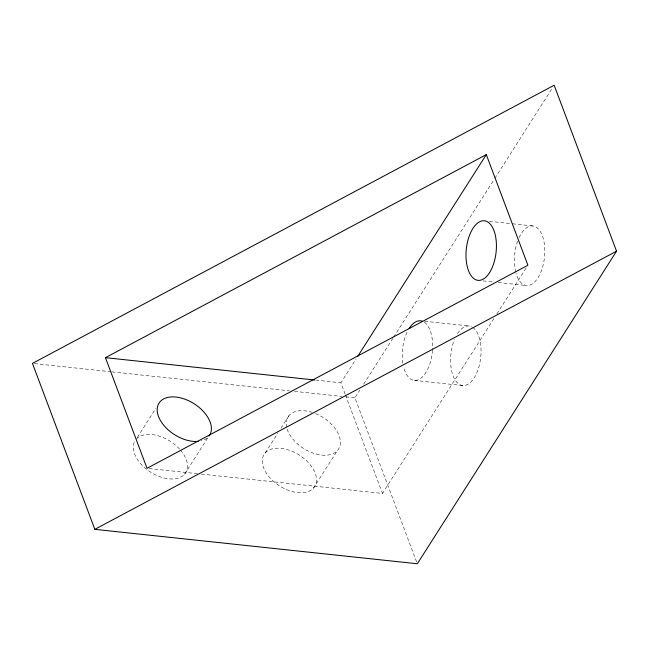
<?xml version="1.0" encoding="UTF-8"?>
<svg xmlns="http://www.w3.org/2000/svg" width="649" height="649" viewBox="0 0 649 649"><rect width="100%" height="100%" fill="white"/><g stroke="black" fill="none" stroke-linecap="round" stroke-linejoin="round"><path stroke-width="0.49" stroke-dasharray="3.25 2.43" d="M137.353 437.394L155.825 408.408M184.511 474.289L208.418 436.777M265.263 452.872L277.764 433.264M281.017 428.145L289.17 415.36M345.146 394.146L340.879 382.805L356.131 358.873M416.609 561.872L354.946 397.813L359.846 390.13M363.659 384.151L393.051 338.032M393.594 337.18L494.295 179.181M494.838 178.329L551.999 88.653M313.516 488.056A29.959 18.294 32.5 0 0 288.034 449.806A29.959 18.294 32.5 0 0 266.617 473.527A29.959 18.294 32.5 0 0 313.516 488.056L337.415 450.544M201.368 474.103L382.464 493.435L494.124 318.237M496.85 313.962L526.81 266.958M489.378 221.317L511.55 223.678M512.556 223.791L532.715 225.941M483.107 280.895L493.183 281.974M498.229 282.51L526.444 285.528M424.616 321.231L468.959 325.968M414.313 380.387L462.696 385.547M315.722 380.119L340.879 382.805M34.462 363.61L111.06 371.78M112.066 371.893L289.446 390.828M294.484 391.363L341.845 396.417M345.876 396.847L354.946 397.813M149.051 468.521L197.345 473.673M345.495 395.095L382.464 493.435M206.999 438.116A29.959 18.294 32.5 0 1 200.93 440.922M315.487 413.567A29.959 18.294 32.5 0 1 340.392 441.937A29.959 18.294 32.5 0 1 316.615 454.17A29.959 18.294 32.5 0 1 286.866 428.283M286.631 427.334A29.959 18.294 32.5 0 1 311.942 412.293M424.332 322.204A29.959 14.976 -83.9 0 1 432.583 349.17M432.518 350.152A29.959 14.976 -83.9 0 1 419.619 379.089A29.959 14.976 -83.9 0 1 403.605 367.074M402.834 363.318A29.959 14.976 -83.9 0 1 407.759 330.844M519.038 237.721A29.959 14.976 -83.9 0 1 541.558 233.867A29.959 14.976 -83.9 0 1 537.737 278.105A29.959 14.976 -83.9 0 1 515.979 273.14M515.728 272.215A29.959 14.976 -83.9 0 1 517.61 241.201M472.707 327.372A29.959 14.976 -83.9 0 1 478.751 367.358A29.959 14.976 -83.9 0 1 456.693 382.123A29.959 14.976 -83.9 0 1 454.495 339.565M457.513 333.635A29.959 14.976 -83.9 0 1 471.815 326.836M180.454 450.065A29.959 18.294 32.5 0 1 181.493 476.707A29.959 18.294 32.5 0 1 146.828 469.495A29.959 18.294 32.5 0 1 135.106 440.63M136.266 439.105A29.959 18.294 32.5 0 1 179.846 449.376"/><path stroke-width="0.97" d="M357.761 356.309L486.312 154.616L527.897 265.246L147.039 468.302L105.454 357.672L486.312 154.616M616.55 251.187L417.323 563.762L94.827 529.341L32.45 363.391L554.173 85.238L616.55 251.187L94.827 529.341M105.454 357.672L314.716 380.006M198.148 441.369A29.959 18.294 32.5 0 1 157.821 414.354A29.959 18.294 32.5 0 1 187.058 400.035A29.959 18.294 32.5 0 1 209.027 436.039M409.138 328.467A29.959 14.976 -83.9 0 1 422.507 321.255M489.524 272.694A29.959 14.976 -83.9 0 0 488.089 222.177A29.959 14.976 -83.9 0 0 466.006 256.834A29.959 14.976 -83.9 0 0 489.524 272.694"/></g></svg>
